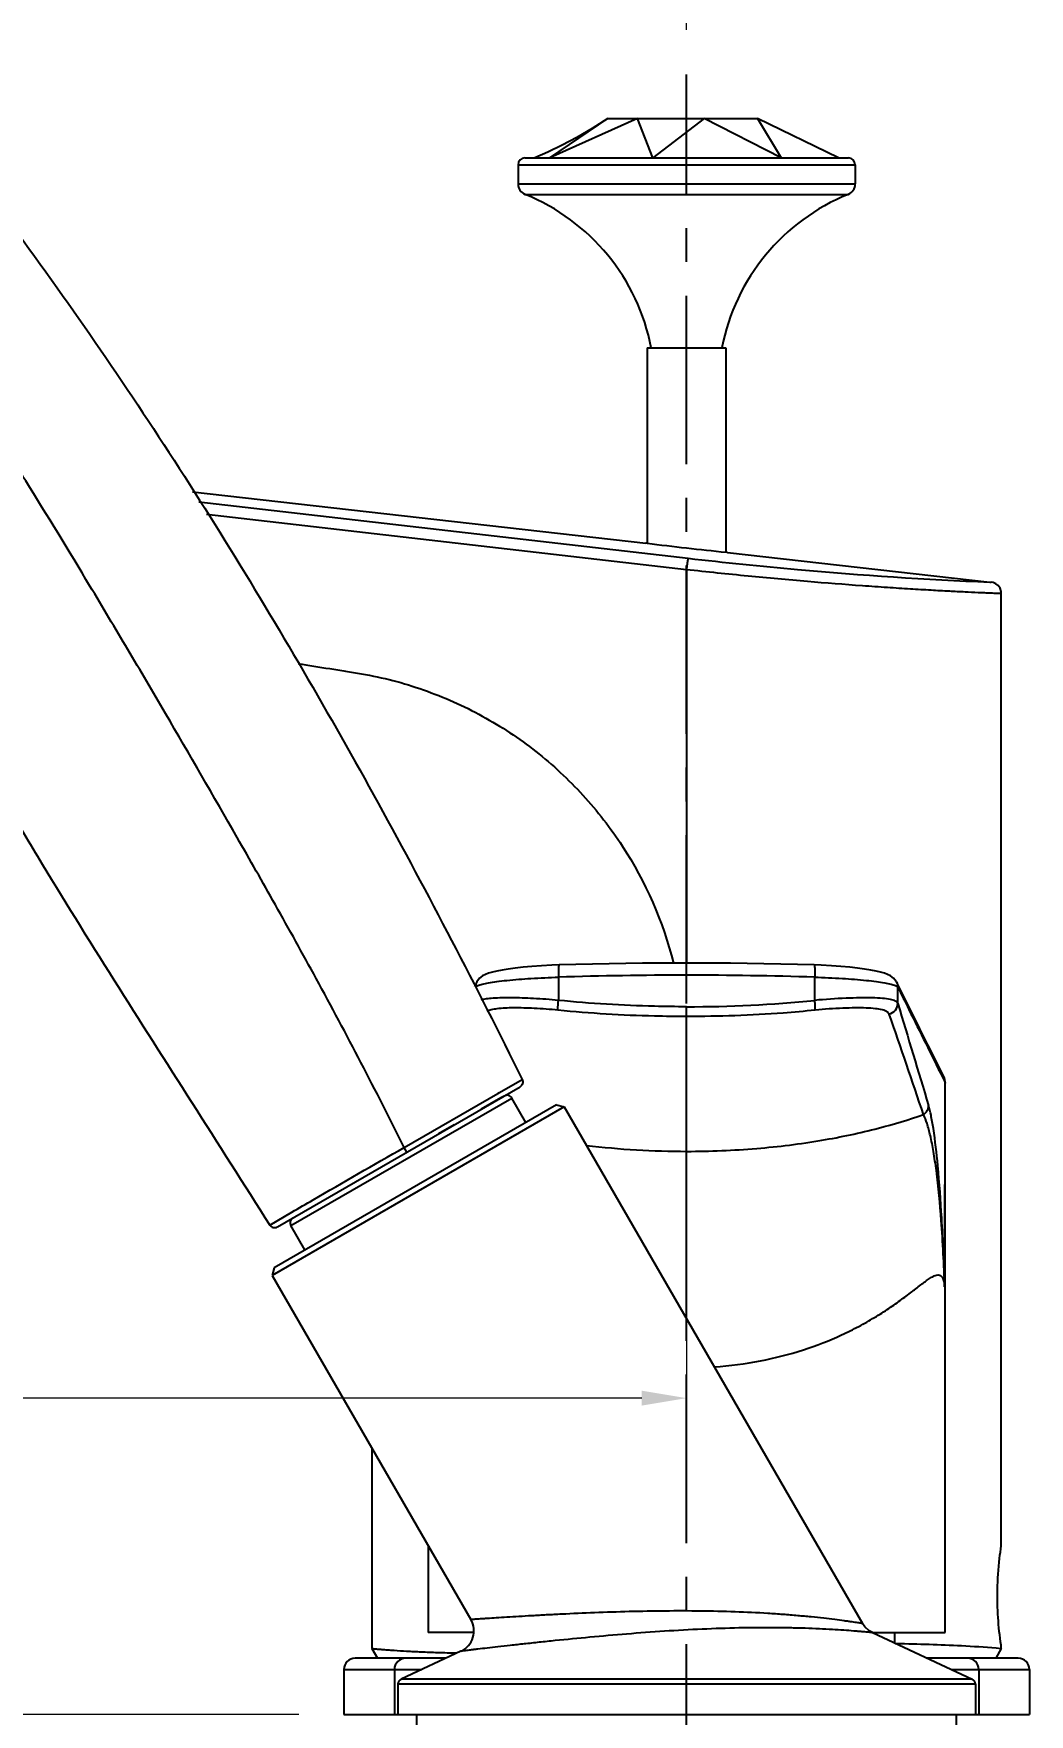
# Model space of a CAD drawing. Extents: x 0 to 1693, y 0 to 1240.
# Drawn here: x 1208.8 to 1297.4, y 432.3 to 581.8 of the extents above; entities that cross this region are included whole.
import ezdxf

# ---------------------------------------------------------------- set-up
doc = ezdxf.new("R2010")
doc.units = 0
doc.header["$LTSCALE"] = 40
doc.header["$MEASUREMENT"] = 0
doc.header["$PDMODE"] = 3
doc.header["$PDSIZE"] = -10
doc.linetypes.add('CENTER', pattern=[0.6, 0.375, -0.075, 0.075, -0.075])
doc.layers.get('0').update_dxf_attribs({"linetype": 'CONTINUOUS'})
doc.layers.get('DEFPOINTS').update_dxf_attribs({"linetype": 'CONTINUOUS'})
for name, color, linetype in [('DEF_LAYER_ASSEM_MEMBER', 7, 'CONTINUOUS'), ('DEF_LAYER_AXIS', 7, 'CONTINUOUS'), ('MEMBER', 7, 'CONTINUOUS')]:
    doc.layers.add(name, color=color, linetype=linetype)
doc.styles.add('Daelim Dimension', font='')
doc.styles.get('Daelim Dimension').set_extended_font_data('나눔고딕')
doc.dimstyles.new('DEFAULT', dxfattribs={"dimscale": 2, "dimtxt": 2, "dimasz": 2, "dimexe": 0, "dimexo": 2, "dimgap": 1, "dimtad": 1, "dimdec": 1, "dimzin": 9, "dimdsep": 46, "dimtxsty": 'Daelim Dimension', "dimcen": 0.5, "dimclrd": 252, "dimclre": 252, "dimclrt": 3, "dimadec": 1, "dimazin": 0, "dimtfac": 1, "dimtdec": 1, "dimtix": 1, "dimtmove": 0, "dimatfit": 3, "dimfxl": 1, "dimtolj": 1, "dimtzin": 1, "dimlwd": 9, "dimlwe": 9, "dimarcsym": 0})

# ---------------------------------------------------------------- blocks, each defined once
blk = doc.blocks.new('*D6')
at = {"color": 5, "lineweight": 9, "ltscale": 0.5, "transparency": 16777216}
for p, q in [((1044.974307095605, 560.4357179358747), (1014.955712529258, 560.4357179358747)), ((1016.955712529258, 556.4357179358747), (1016.955712529258, 436.2576861618585)), ((1231.428967668734, 432.2576861618585), (1014.955712529258, 432.2576861618585))]:
    blk.add_line(p, q, dxfattribs=at)
at = {"color": 5, "ltscale": 0.5, "transparency": 16777216}
for points in [[(1016.289045862592, 556.4357179358747), (1017.622379195925, 556.4357179358747), (1016.955712529258, 560.4357179358747)], [(1016.289045862592, 436.2576861618585), (1017.622379195925, 436.2576861618585), (1016.955712529258, 432.2576861618585)]]:
    blk.add_solid(points, dxfattribs=at)
at = {"layer": 'DEFPOINTS', "color": 0, "ltscale": 0.5, "transparency": 16777216}
for p in [(1048.974307095605, 560.4357179358747), (1016.955712529258, 432.2576861618585), (1235.428967668734, 432.2576861618585)]:
    blk.add_point(p, dxfattribs=at)
at = {"color": 7, "ltscale": 0.5, "transparency": 16777216, "insert": (1004.068731127255, 496.3467020488666), "char_height": 10, "attachment_point": 2, "rotation": 90, "style": 'Daelim Dimension'}
blk.add_mtext('\\A1;128', dxfattribs=at)
blk = doc.blocks.new('*D7')
at = {"color": 5, "lineweight": 9, "ltscale": 0.5, "transparency": 16777216}
for p, q in [((1076.660110791673, 656.6738659332178), (967.7844406360929, 656.6738659332178)), ((969.7844406360929, 652.6738659332178), (969.7844406360929, 436.2576861618585)), ((1231.428967668734, 432.2576861618585), (967.7844406360929, 432.2576861618585))]:
    blk.add_line(p, q, dxfattribs=at)
at = {"color": 5, "ltscale": 0.5, "transparency": 16777216}
for points in [[(969.1177739694263, 652.6738659332178), (970.4511073027595, 652.6738659332178), (969.7844406360929, 656.6738659332178)], [(969.1177739694263, 436.2576861618585), (970.4511073027595, 436.2576861618585), (969.7844406360929, 432.2576861618585)]]:
    blk.add_solid(points, dxfattribs=at)
at = {"layer": 'DEFPOINTS', "color": 0, "ltscale": 0.5, "transparency": 16777216}
for p in [(1080.660110791673, 656.6738659332178), (969.7844406360929, 432.2576861618585), (1235.428967668734, 432.2576861618585)]:
    blk.add_point(p, dxfattribs=at)
at = {"color": 7, "ltscale": 0.5, "transparency": 16777216, "insert": (956.9976022956064, 544.4657760475383), "char_height": 10, "attachment_point": 2, "rotation": 90, "style": 'Daelim Dimension'}
blk.add_mtext('\\A1;224', dxfattribs=at)
blk = doc.blocks.new('*D8')
at = {"color": 5, "lineweight": 9, "ltscale": 0.5, "transparency": 16777216}
for p, q in [((1065.244882973134, 527.8346655959585), (1065.244882973134, 458.3987031774506)), ((1266.928967668734, 485.0662490440409), (1266.928967668734, 458.3987031774506)), ((1262.928967668734, 460.3987031774506), (1069.244882973134, 460.3987031774506))]:
    blk.add_line(p, q, dxfattribs=at)
at = {"color": 5, "ltscale": 0.5, "transparency": 16777216}
for points in [[(1069.244882973134, 461.0653698441172), (1069.244882973134, 459.7320365107839), (1065.244882973134, 460.3987031774506)], [(1262.928967668734, 461.0653698441172), (1262.928967668734, 459.7320365107839), (1266.928967668734, 460.3987031774506)]]:
    blk.add_solid(points, dxfattribs=at)
at = {"layer": 'DEFPOINTS', "color": 0, "ltscale": 0.5, "transparency": 16777216}
for p in [(1065.244882973134, 531.8346655959585), (1266.928967668734, 489.0662490440409), (1065.244882973134, 460.3987031774506)]:
    blk.add_point(p, dxfattribs=at)
at = {"color": 7, "ltscale": 0.5, "transparency": 16777216, "insert": (1166.086925320934, 473.2427661245177), "char_height": 10, "attachment_point": 2, "style": 'Daelim Dimension'}
blk.add_mtext('\\A1;202', dxfattribs=at)
blk = doc.blocks.new('*D9')
at = {"color": 5, "lineweight": 9, "ltscale": 0.5, "transparency": 16777216}
for p, q in [((1059.244857973134, 533.8346905959586), (1045.129643396235, 533.8346905959586)), ((1047.129643396234, 436.2576861618585), (1047.129643396235, 529.8346905959586)), ((1231.428967668734, 432.2576861618585), (1045.129643396234, 432.2576861618585))]:
    blk.add_line(p, q, dxfattribs=at)
at = {"color": 5, "ltscale": 0.5, "transparency": 16777216}
for points in [[(1046.462976729568, 529.8346905959586), (1047.796310062901, 529.8346905959586), (1047.129643396235, 533.8346905959586)], [(1046.462976729568, 436.2576861618585), (1047.796310062901, 436.2576861618585), (1047.129643396234, 432.2576861618585)]]:
    blk.add_solid(points, dxfattribs=at)
at = {"layer": 'DEFPOINTS', "color": 0, "ltscale": 0.5, "transparency": 16777216}
for p in [(1047.129643396235, 533.8346905959586), (1063.244857973134, 533.8346905959586), (1235.428967668734, 432.2576861618585)]:
    blk.add_point(p, dxfattribs=at)
at = {"color": 7, "ltscale": 0.5, "transparency": 16777216, "insert": (1034.285580449167, 483.0461883789085), "char_height": 10, "attachment_point": 2, "rotation": 90, "style": 'Daelim Dimension'}
blk.add_mtext('\\A1;102', dxfattribs=at)
blk = doc.blocks.new('*D16')
at = {"color": 5, "lineweight": 9, "ltscale": 0.5, "transparency": 16777216}
for p, q in [((1116.861379821481, 610.8432660757469), (1116.861379821481, 626.1539216053498)), ((1266.928967668734, 582.1717120265585), (1266.928967668734, 626.1539216053498)), ((1262.928967668734, 624.1539216053498), (1120.861379821481, 624.1539216053498))]:
    blk.add_line(p, q, dxfattribs=at)
at = {"color": 5, "ltscale": 0.5, "transparency": 16777216}
for points in [[(1120.861379821481, 624.8205882720164), (1120.861379821481, 623.4872549386831), (1116.861379821481, 624.1539216053498)], [(1262.928967668734, 624.8205882720164), (1262.928967668734, 623.4872549386831), (1266.928967668734, 624.1539216053498)]]:
    blk.add_solid(points, dxfattribs=at)
at = {"layer": 'DEFPOINTS', "color": 0, "ltscale": 0.5, "transparency": 16777216}
for p in [(1116.861379821481, 624.1539216053498), (1116.861379821481, 606.8432660757469), (1266.928967668734, 578.1717120265585)]:
    blk.add_point(p, dxfattribs=at)
at = {"color": 7, "ltscale": 0.5, "transparency": 16777216, "insert": (1191.895173745108, 631.583106154706), "char_height": 10, "attachment_point": 5, "style": 'Daelim Dimension'}
blk.add_mtext('\\A1;150', dxfattribs=at)
blk = doc.blocks.new('*D17')
at = {"color": 5, "lineweight": 9, "ltscale": 0.5, "transparency": 16777216}
for p, q in [((1112.824923870484, 606.8728368862585), (991.4585302774176, 606.8728368862585)), ((993.4585302774176, 436.2576861618585), (993.4585302774176, 602.8728368862585)), ((1232.428967668734, 432.2576861618585), (991.4585302774176, 432.2576861618585))]:
    blk.add_line(p, q, dxfattribs=at)
at = {"color": 5, "ltscale": 0.5, "transparency": 16777216}
for points in [[(992.791863610751, 602.8728368862585), (994.1251969440842, 602.8728368862585), (993.4585302774176, 606.8728368862585)], [(992.791863610751, 436.2576861618585), (994.1251969440842, 436.2576861618585), (993.4585302774176, 432.2576861618585)]]:
    blk.add_solid(points, dxfattribs=at)
at = {"layer": 'DEFPOINTS', "color": 0, "ltscale": 0.5, "transparency": 16777216}
for p in [(993.4585302774176, 606.8728368862585), (1116.824923870484, 606.8728368862585), (1236.428967668734, 432.2576861618585)]:
    blk.add_point(p, dxfattribs=at)
at = {"color": 7, "ltscale": 0.5, "transparency": 16777216, "insert": (986.0722641829968, 519.5652615240587), "char_height": 10, "attachment_point": 5, "rotation": 90, "style": 'Daelim Dimension'}
blk.add_mtext('\\A1;175', dxfattribs=at)

msp = doc.modelspace()

# ---------------------------------------------------------------- linework, layer by layer
at = {"layer": 'DEF_LAYER_ASSEM_MEMBER', "color": 7, "linetype": 'Continuous'}
for p, q in [((1262.564539055734, 574.2576861618585), (1254.765887952034, 570.7576861618585)), ((1254.765887952034, 570.7576861618585), (1259.928775869435, 574.2575561430585)), ((1259.928967668734, 574.2576861618585), (1273.235749744034, 574.2576861618585)), ((1263.924935060334, 570.7576861618585), (1262.564539055734, 574.2576861618585)), ((1268.486614206434, 574.2576861618585), (1263.924935060334, 570.7576861618585)), ((1275.346079993834, 570.7576861618585), (1268.486614206434, 574.2576861618585)), ((1273.235749744034, 574.2576861618585), (1275.346079993834, 570.7576861618585)), ((1280.428967668734, 570.7576861618585), (1273.235749744034, 574.2576861618585)), ((1251.928967668734, 570.1576861618585), (1251.928967668734, 568.4448628693585)), ((1252.528967668734, 570.7576861618585), (1281.328967668735, 570.7576861618585)), ((1281.928967668734, 570.1576861618585), (1281.928967668734, 568.4448628693585)), ((1263.428967668734, 553.8576861618585), (1263.428967668734, 536.4834462693585)), ((1263.428967668734, 553.8576861618585), (1270.428967668734, 553.8576861618585)), ((1270.428967668734, 553.8576861618585), (1270.428967668734, 535.6632564179586)), ((1222.957988322934, 541.0477721732585), (1263.303967668734, 536.4834462693585)), ((1263.413215708034, 536.4701078711585), (1263.303967668734, 536.4834462693585)), ((1270.553967668734, 535.6632564179586), (1270.445050158234, 535.6746019135585)), ((1270.553967668734, 535.6632564179586), (1293.922022871234, 533.0196368698585)), ((1294.928967668734, 447.2576861618585), (1294.928967668734, 532.0123583494585)), ((1248.249939472834, 497.4369555000585), (1248.040306806234, 497.0149865359585)), ((1286.994177691734, 494.6462457324585), (1285.607403240034, 497.4382250486585)), ((1288.401607797234, 491.8087003034585), (1286.994177691734, 494.6462457324585)), ((1288.401607797234, 491.8087003034585), (1289.789985873034, 489.0055812728585)), ((1230.512291256534, 475.6312258162585), (1252.102856606534, 488.0965444231585)), ((1289.879477480134, 488.7732253840585), (1289.789985873034, 489.0055812728585)), ((1289.928967558234, 488.4190141704585), (1289.879477480134, 488.7732253840585)), ((1289.928967668734, 439.5576861618586), (1289.928967668734, 488.4213304715585)), ((1256.033886073634, 486.3246734599585), (1230.053123960034, 471.3246734599585)), ((1255.350873371634, 486.5076861618585), (1230.236136662034, 472.0076861618585)), ((1250.188711585234, 486.9914124068585), (1248.646497508735, 486.1010155920585)), ((1250.460953604535, 487.1485718846585), (1250.188711585234, 486.9914124068585)), ((1250.523428251934, 487.1846383886585), (1250.460953604535, 487.1485718846585)), ((1250.684852931134, 487.2778596193585), (1250.523428251934, 487.1846383886585)), ((1255.350873370934, 486.5076861620585), (1256.033886072834, 486.3246734601585)), ((1256.033886073634, 486.3246734599585), (1282.582189521234, 440.3416630338585)), ((1246.247263386034, 484.7158159744586), (1244.845039700334, 483.9062399916585)), ((1230.236136662134, 472.0076861625585), (1230.053123960234, 471.3246734606585)), ((1230.053123960034, 471.3246734599585), (1247.738720795134, 440.6923211794585)), ((1238.929004354534, 455.9511976548585), (1238.928969692034, 438.1237080612585)), ((1243.928967668734, 447.2910071586585), (1243.928967668734, 439.5576861618586)), ((1247.985962642934, 439.5576861618586), (1243.929842241134, 439.5576861618586)), ((1283.419368121434, 439.5576861618586), (1289.928093096434, 439.5576861618586)), ((1283.469003805334, 439.5290474597585), (1292.340276799634, 435.3923049249585)), ((1285.428967668734, 439.5576861618586), (1285.428967668734, 438.6151013005585)), ((1285.479327818334, 438.5662580706585), (1285.604532422334, 438.5643631864585)), ((1294.928967668734, 438.2576861618585), (1294.906264993734, 438.4115373622585)), ((1294.928967668734, 438.1237115656585), (1294.928967668734, 438.2576861618585)), ((1245.517981509734, 437.2576861618585), (1237.428967668734, 437.2576861618585)), ((1238.928969692034, 438.1237080612585), (1239.428967668734, 437.2576861618585)), ((1246.851906511034, 437.8797056053585), (1241.517658537834, 435.3923049249585)), ((1296.428967668734, 437.2576861618585), (1288.339953827734, 437.2576861618585)), ((1294.928967668734, 438.1237115656585), (1294.428967668734, 437.2576861618585)), ((1294.474506357534, 438.1658776772585), (1294.928636073034, 438.1237460256585)), ((1236.428967668734, 436.2576861618585), (1236.428967668734, 432.2576861618585)), ((1240.928967668734, 436.2576861618585), (1240.928967668734, 432.2576861618585)), ((1292.928967668734, 436.2576861618585), (1292.928967668734, 432.2576861618585)), ((1297.428967668734, 436.2576861618585), (1297.428967668734, 432.2576861618585)), ((1241.228967668734, 434.9391510314585), (1241.228967668734, 432.2576861618585)), ((1292.628967668734, 434.9391510314585), (1292.628967668734, 432.2576861618585)), ((1236.428967668734, 432.2576861618585), (1292.927799430334, 432.2576861618585)), ((1242.928967668734, 430.4576861618585), (1242.928967668734, 432.2576861618585)), ((1290.928967668734, 430.4576861618585), (1290.928967668734, 432.2576861618585)), ((1292.928967668734, 432.2576861618585), (1297.428967668734, 432.2576861618585))]:
    msp.add_line(p, q, dxfattribs=at)
at = {"layer": 'DEF_LAYER_ASSEM_MEMBER', "color": 9, "linetype": 'Continuous'}
for p, q in [((1251.928967668734, 570.1576861618585), (1281.928967668734, 570.1576861618585)), ((1251.928967668734, 568.4448628693585), (1281.928967668734, 568.4448628693585)), ((1252.553859440434, 567.5178818462584), (1281.304075897034, 567.5178818462584)), ((1223.521839244334, 540.1510647220584), (1267.056171285334, 535.1386849217586)), ((1224.203882541235, 539.0645858567585), (1266.913890208134, 534.1472889194586)), ((1266.913890208134, 534.1472889194586), (1266.913581803934, 499.1016574841585)), ((1293.907195708134, 533.0116454298585), (1294.042086135034, 533.0060294267585)), ((1255.533527651234, 497.8559120028585), (1255.522509875134, 495.7974342999585)), ((1278.335425462335, 495.7974342999585), (1278.324407686334, 497.8559120028585)), ((1285.718719689035, 495.5247964843585), (1285.711290194734, 496.9910668989585)), ((1266.928965732534, 467.4538419382585), (1266.928967668734, 495.2312162024585)), ((1250.120635423335, 487.4972647583585), (1250.288601130535, 487.5939021669585)), ((1250.288601130535, 487.5939021669585), (1252.300841600934, 488.7516144256585)), ((1289.694279392435, 488.9616747335585), (1289.695577578635, 488.9590524632585)), ((1289.695577578635, 488.9590524632585), (1289.890829450834, 488.5646147458585)), ((1289.890829450834, 488.5646147458585), (1289.890559821834, 470.3118291288586)), ((1289.890829450834, 488.5646147458585), (1289.928967487935, 488.4185610040585)), ((1241.785638636034, 482.7081838374585), (1250.120635423335, 487.4972647583585)), ((1242.032231018434, 482.2822660285585), (1241.785638636034, 482.7081838374585)), ((1229.839821078234, 475.7973864742585), (1231.810645884634, 476.9492618592585)), ((1236.428967668734, 436.2576861618585), (1243.373474589234, 436.2576861618585)), ((1292.340276799634, 435.3923049249585), (1241.517658537834, 435.3923049249585)), ((1290.484460748235, 436.2576861618585), (1297.428967668734, 436.2576861618585)), ((1292.628967668734, 434.9391510314585), (1241.228967668734, 434.9391510314585))]:
    msp.add_line(p, q, dxfattribs=at)
at = {"layer": 'DEF_LAYER_ASSEM_MEMBER', "color": 7, "linetype": 'Continuous'}
for points in [[(1259.928775869435, 574.2575561430585), (1258.528438959234, 573.3664900482586), (1257.167814944234, 572.5905903385585), (1255.865175857534, 571.9099280892585), (1254.585492086234, 571.2877226196586), (1253.428967669134, 570.7576861618585)], [(1294.929693748434, 532.0123583494585), (1294.914855508434, 532.1839833992585), (1294.817461070934, 532.4726430573585), (1294.649759255134, 532.7062552560585), (1294.438095183535, 532.8734714509585), (1294.205748432034, 532.9734988935586), (1294.042064317034, 533.0060294045586)], [(1255.577648039834, 498.9423033079585), (1254.933923901434, 498.9179578302585), (1254.018921310034, 498.8697775586585), (1253.167109165534, 498.8094517847586), (1252.386858488534, 498.7393100413585), (1251.683548816834, 498.6615601008585), (1251.060024808035, 498.5782000357585), (1250.516044398134, 498.4908437588585), (1250.048280583134, 498.4004920760585), (1249.650328945734, 498.3070923868585), (1249.312409020734, 498.2087699623585), (1249.020738345334, 498.0997982436585), (1248.753083673934, 497.9636124081585), (1248.488913256634, 497.7615747647585), (1248.249939472834, 497.4369555000585)], [(1278.280290299835, 498.9423079812585), (1270.822708821534, 499.1018317397586), (1263.003458789434, 499.1014831841585), (1255.577644965134, 498.9423081921585)], [(1285.607370370434, 497.4382086681586), (1285.587470331834, 497.4762319694585), (1285.348027334035, 497.7815347569585), (1285.084305577734, 497.9758976045585), (1284.816523239634, 498.1085869301585), (1284.523232362334, 498.2160068647585), (1284.182956669534, 498.3134667617585), (1283.782461266835, 498.4062388788585), (1283.312290761134, 498.4960291817586), (1282.766282579434, 498.5828161622585), (1282.141309415434, 498.6655720028585), (1281.437237420134, 498.7426801082585), (1280.657007263834, 498.8121541227585), (1279.806022340535, 498.8718037808586), (1278.892624779734, 498.9193234854585), (1278.280287283334, 498.9423033098585)], [(1283.469003552834, 439.5290470126586), (1283.167961644935, 439.7027451930585), (1282.786795475334, 440.0505687515586), (1282.582186227934, 440.3416610944586)]]:
    msp.add_lwpolyline(points, dxfattribs=at)
for centre, radius, start, end in [((1252.528967668734, 570.1576861618585), 0.6, 90, 180), ((1281.328967668735, 570.1576861618585), 0.6, 0, 90), ((1252.928967668734, 568.4448628693585), 1, 180, 247.9689978368051), ((1280.928967668734, 568.4448628693585), 1, 292.031002163195, 0), ((1245.614357216834, 550.3687329201585), 18.5, 10.8706302408975, 67.96899783670666), ((1288.243578120634, 550.3687329201585), 18.5, 112.0310021632933, 169.1293697591025), ((1312.566228516835, 939.4791400194586), 405.9954416755, 263.0462622698965, 264.0449669276963), ((1246.006672005734, 439.6923214624585), 1.9999997779, 294.9999440949951, 30.000021901505), ((1237.428967668734, 436.2576861618585), 1, 90, 180), ((1241.928967668734, 436.2576861618585), 1, 90, 180), ((1291.928967668734, 436.2576861618585), 1, 0, 90), ((1296.428967668734, 436.2576861618585), 1, 0, 90), ((1241.728967668734, 434.9391510314585), 0.5, 114.9999999999062, 180), ((1292.128967668734, 434.9391510314585), 0.5, 0, 65.00000000009378)]:
    msp.add_arc(centre, radius, start, end, dxfattribs=at)
at = {"layer": 'DEF_LAYER_ASSEM_MEMBER', "color": 9, "linetype": 'Continuous'}
for centre, radius, start, end in [((1266.928967668734, 137.2960663837585), 360.7398762628, 88.18977801710082, 91.81022198289917), ((1267.085975920934, 607.2428800947584), 112.0117739498, 269.919687789704, 275.7639873718952), ((3421.264576203233, 1135.240710993658), 2229.3031549234, 196.6759109204013, 196.9197118686998), ((292.7189734444341, 150.0087548373585), 1050.359162898, 18.63455341139904, 19.15008661720305), ((1266.866181445134, 556.0349904191585), 73.67589112739999, 263.0979728122026, 270.0488271809014)]:
    msp.add_arc(centre, radius, start, end, dxfattribs=at)
at = {"layer": 'DEF_LAYER_ASSEM_MEMBER', "color": 7, "linetype": 'Continuous'}
for points, start_tangent, end_tangent in [([(1194.050781763434, 580.9697527865585), (1210.912643991735, 559.2154467222585), (1225.835243760334, 536.7276093095586), (1239.479904360634, 513.3325958725585), (1252.300841601234, 488.7516144250585)], (0.6473184277851486, -0.7622196881803588), (0.4441565150050801, -0.8959492118298571)), ([(1241.785638636034, 482.7081838374585), (1233.967237357734, 497.7325097223585), (1230.332718121434, 504.3025704925585), (1226.936261222634, 510.2876466160585), (1220.561180727635, 521.3136880946586), (1217.210182530334, 527.0051827909585), (1213.835050104034, 532.6667674120586), (1208.116643216134, 542.0217992104585), (1205.536290374735, 546.1056593549586), (1202.859134270634, 550.2666700279585), (1201.450242559434, 552.4337445261585), (1199.975984215334, 554.6878114093586), (1196.706655438834, 559.5510762049585), (1194.835248062234, 562.2086240023585), (1192.755185294534, 565.0470862765585), (1190.432976047234, 568.0334170207585), (1187.840280585135, 571.0725079356585)], (-0.4428754624334816, 0.8965831387965814), (-0.6700317456384234, 0.742332445631152)), ([(1177.761095028034, 565.1002324231586), (1181.177975494534, 559.6125424126585), (1184.359243607534, 553.9841412001585), (1187.438675501634, 548.3006096508585), (1190.469404171634, 542.5904748594585), (1196.489544211734, 531.1486138549585), (1199.539442858234, 525.4487980846585), (1202.661018749534, 519.7877580120585), (1205.869360947834, 514.1754491588586), (1209.167583144635, 508.6155994289585), (1215.963194235134, 497.6164281638585), (1222.897411865434, 486.7042814801586), (1229.839821078134, 475.7973864741585)], (0.5593946230755663, -0.8289014752515194), (0.5340132040841218, -0.8454761367796314)), ([(1232.353858003235, 525.7654046998584), (1235.177241186634, 525.3143349366585), (1236.589348189635, 525.0912463150585), (1237.999656313734, 524.8571893261585), (1240.794061626934, 524.2540411827586), (1243.528390491734, 523.4196334244585), (1246.184748921234, 522.3630277918585), (1248.745345257134, 521.0916257073585), (1253.512684616534, 517.9433123906585), (1257.700576124534, 514.0568396556585), (1261.198372699934, 509.5385135611585), (1265.767938462935, 499.1039829228586)], (0.9874900211173877, -0.1576815087243312), (0.246040540225478, -0.9692595382896961)), ([(1252.300841601234, 488.7516144250585), (1252.324703350734, 488.3869517233585), (1252.102856606534, 488.0965444231585)], (0.4441565149980496, -0.8959492118333424), (-0.8660254037313656, -0.5000000000919255)), ([(1229.839821078234, 475.7973864742585), (1230.144093083034, 475.5851616442585), (1230.512291304334, 475.6312257331585)], (0.5340132021833713, -0.845476137980169), (0.8667191557783563, 0.4987964564898726)), ([(1294.906264993734, 438.4115373622585), (1294.589933009034, 443.3460942782585), (1294.779971293634, 446.1406638544585), (1294.928967668734, 447.2576861618585)], (-0.1442556612504842, 0.9895404510161198), (0.1498447867101271, 0.9887095326210811)), ([(1285.604532422334, 438.5643631864585), (1291.387925101234, 438.3770003947585), (1294.474506357534, 438.1658776772585)], (0.9998808086947949, -0.01543918404071414), (0.996231230084389, -0.0867371673767684)), ([(1238.928969692034, 438.1237080612585), (1238.937066331334, 438.1226609145585), (1238.961262411935, 438.1196449346585), (1239.001417244735, 438.1148481945585), (1239.057390141134, 438.1084587673585), (1239.129040412135, 438.1006647260585), (1239.216227369234, 438.0916541437585), (1239.436651976434, 438.0707170481585), (1239.717638752734, 438.0466018347585), (1240.058271249134, 438.0196662149585), (1240.457638787134, 437.9902362434585), (1240.914762197134, 437.9586935199585), (1241.996404786334, 437.8923818094585), (1243.290526694434, 437.8276020876585), (1244.783629218434, 437.7701757944585), (1246.461639658734, 437.7247175285585)], (0.4999999982290573, -0.8660254048068928), (0.9997621285800534, -0.02181023285251793))]:
    msp.add_spline(points, degree=3, dxfattribs=dict(at, start_tangent=start_tangent, end_tangent=end_tangent))
at = {"layer": 'DEF_LAYER_ASSEM_MEMBER', "color": 9, "linetype": 'Continuous'}
for points, start_tangent, end_tangent in [([(1267.056171295734, 535.1386850139585), (1267.047202026334, 535.1091171329585), (1267.034555744634, 535.0456479111585), (1267.018722357634, 534.9505520457585), (1267.000252639734, 534.8269527892585), (1266.958006804134, 534.5122654461585), (1266.913890038534, 534.1472889018585)], (-0.5064344882496676, -0.8622784405928849), (-0.1143224641301198, -0.9934436945268803)), ([(1266.913890208134, 534.1472888857585), (1272.395445840634, 533.5767912498585), (1277.693693731634, 533.0935116381586), (1282.579350017534, 532.7100389054585), (1284.798663049734, 532.5557742439585), (1286.839928088134, 532.4248619806585), (1288.681283749234, 532.3159496922585), (1290.307083484334, 532.2270162240585), (1291.703784699234, 532.1560400408586), (1292.857970076534, 532.1013113171584), (1293.341457868634, 532.0794863863584), (1293.761612481334, 532.0610512658585), (1294.117803963634, 532.0457920842586), (1294.409697308134, 532.0335569317585), (1294.637041848034, 532.0242116167585), (1294.799586939735, 532.0176219575585), (1294.856489236934, 532.0153226835585), (1294.897133770834, 532.0136808803586), (1294.921520700834, 532.0126962445586), (1294.929650186634, 532.0123684726585)], (0.9939351528088896, -0.1099677771475326), (0.8253013300421007, 0.5646925841825262)), ([(1267.056171285334, 535.1386849217586), (1276.808065922634, 534.1411241395585), (1293.907195708134, 533.0116454298585)], (0.9934313080674936, -0.1144300491623976), (0.9991328751786582, -0.04163529436941487)), ([(1255.577647105634, 498.9422411388585), (1255.562091880734, 498.9204041651585), (1255.548572150034, 498.8568084093585), (1255.537663926034, 498.7542649990585), (1255.529817507634, 498.6170530441585), (1255.525361247234, 498.4512107947585), (1255.524496395034, 498.2636253910586), (1255.533527685634, 497.8559120422585)], (-0.9991863957450118, -0.04033046687174543), (0.03854112305431995, -0.999257014903429)), ([(1278.280288009334, 498.9422361680585), (1278.295842453034, 498.9203927889585), (1278.309361417734, 498.8567930047585), (1278.320268958034, 498.7542480661585), (1278.328114833934, 498.6170370252585), (1278.332570743334, 498.4511978342586), (1278.333435473234, 498.2636171615585), (1278.324404661435, 497.8559154568585)], (0.9991677442222333, -0.04078993633059576), (-0.03853994122743452, -0.9992570604855319)), ([(1248.249532772335, 497.4361468117585), (1248.146687450534, 496.9910668987585)], (-0.4453036717572847, -0.8953796066024066), (0.006668627728572221, -0.999977764454899)), ([(1248.146645142834, 496.9910668989585), (1248.218424115934, 497.0563358110585), (1248.351314696734, 497.1227104396585)], (0.5359125895440143, 0.8442734725006045), (0.9256005024156274, 0.3785019285656787)), ([(1248.351314696734, 497.1227104396585), (1248.736104503234, 497.2418499224585), (1249.302682257234, 497.3594954050585), (1250.038262603034, 497.4723743668585), (1250.926074516135, 497.5771789461585), (1253.072126937434, 497.7499753368585), (1255.533527651234, 497.8559120028585)], (0.92560050250509, 0.3785019283469043), (0.9996503683669103, 0.02644127500519721)), ([(1278.324407686334, 497.8559120028585), (1280.785809040434, 497.7499752984585), (1282.931861867434, 497.5771788385586), (1283.819673846334, 497.4723742163585), (1284.555254151935, 497.3594952147585), (1285.121831744834, 497.2418496992585), (1285.506621275734, 497.1227101756585)], (0.999650368149912, -0.02644128320913331), (0.9256003370343882, -0.3785023329939027)), ([(1285.506621275734, 497.1227101756585), (1285.639511450634, 497.0563356820585), (1285.711290194734, 496.9910668989585)], (0.9256003369787442, -0.3785023331299762), (0.5359116942735344, -0.8442740407834829)), ([(1285.608435434534, 497.4361631112585), (1285.711290194734, 496.9910668989585)], (0.4453233579266508, -0.895369815710208), (-0.00666650334401695, -0.9999777786196872)), ([(1285.711290194734, 496.9910668989585), (1286.707057305234, 494.9866856000585), (1289.694279392435, 488.9616747335585)], (0.4450944963018521, -0.895483606417114), (0.4436699445599061, -0.8961902589819919)), ([(1255.522509875134, 495.7974342999585), (1253.299418247834, 495.9568390978586), (1251.303696626735, 496.0199545461585), (1249.703689961734, 495.9813510295585), (1249.094066985034, 495.9202310849585), (1248.627366834434, 495.8286724448585)], (-0.9958871138348164, 0.09060274001242775), (-0.9645082941708638, -0.2640525524883454)), ([(1255.483772049334, 494.9198164476585), (1253.369653989034, 495.0803162856585), (1251.499687102634, 495.1224849453586), (1250.051955861434, 495.0404671184585), (1249.529875814034, 494.9482886642585), (1249.158451326434, 494.8188746087585)], (-0.9949174154788265, 0.1006942718178764), (-0.8919545886888055, -0.4521249956781684)), ([(1255.483772571434, 494.9198208338585), (1255.476890922734, 495.0396065320585), (1255.481490410934, 495.2393292309585), (1255.522513058034, 495.7974379298585)], (-0.1641791447575955, 0.986430539078482), (0.09549121198117087, 0.9954302730148241)), ([(1266.928967668734, 495.2312161851585), (1264.070903398234, 495.2660377558585), (1255.522509875134, 495.7974342999585)], (-0.9999999999717905, -7.511268320198167e-06), (-0.9948679606961852, 0.1011817215717047)), ([(1285.718719689035, 495.5247964843585), (1285.512465427234, 495.7238286429585), (1285.316602894334, 495.8031783286585), (1285.059978450434, 495.8694181911585), (1284.370811130734, 495.9644086166585), (1283.464167634334, 496.0127095849585), (1282.368260774134, 496.0180522800585), (1281.119143270735, 495.9831319992585), (1278.335425462335, 495.7974342999585)], (-0.3424935150761487, 0.939520192508274), (-0.9958871138817939, -0.09060273949606185)), ([(1278.374163448034, 494.9198151046585), (1278.381046384734, 495.0395942332585), (1278.376447819935, 495.2393155000585), (1278.335425422034, 495.7974343459585)], (0.1642164390638498, 0.9864243311786207), (-0.09549013825788759, 0.9954303760160674)), ([(1284.953891393934, 494.5725931683585), (1284.760633556734, 494.7849336143585), (1284.581657578934, 494.8706540844585), (1284.349002465934, 494.9430474269585), (1283.729162447335, 495.0496583574586), (1282.919383414634, 495.1085755980585), (1281.945074798734, 495.1233175559585), (1280.837684999335, 495.0962365552585), (1278.374163288134, 494.9198164476585)], (-0.327194055538547, 0.944957168352216), (-0.9949174154963922, -0.1006942716443163)), ([(1284.953892971535, 494.5725867370585), (1285.501173792034, 494.9212411529585), (1285.718665098134, 495.5247964822585)], (0.9707425487783626, 0.2401226852908496), (0.0110494357902397, 0.999938953120998)), ([(1266.928967668734, 494.3547414746585), (1264.060968740734, 494.3894681656585), (1255.483772049334, 494.9198164476585)], (-0.9999999999905258, -4.353003763353418e-06), (-0.9949148208249783, 0.100719905196548)), ([(1278.374163288134, 494.9198164476585), (1275.522429941334, 494.6698465630585), (1266.928967668734, 494.3547414746585)], (-0.9949148397018388, -0.1007197187300709), (-0.999999999989949, 4.483521538462004e-06)), ([(1289.789989723235, 489.0055831656585), (1289.890801409834, 488.5646147459585)], (0.4411339392174918, -0.8974412781182166), (-0.006700012006537594, -0.9999775546676598)), ([(1288.013984289134, 485.6308823851585), (1288.339063811934, 485.9837680367585), (1288.460118585835, 486.4435916112585)], (0.8331279709323369, 0.5530802690841241), (0.0108951293002849, 0.9999406463173353)), ([(1289.890559821834, 470.3118291288586), (1289.628777857834, 476.4286941727585), (1289.280651228334, 481.0880763063585), (1288.883985147934, 484.3913688368585), (1288.674554649334, 485.5730750061585), (1288.460118585835, 486.4435916112585)], (-0.02895196408618912, 0.9995808040251434), (-0.290935065487964, 0.9567428012112316)), ([(1266.928967668734, 482.3591260447585), (1273.162931233434, 482.6182315464585), (1278.973068037234, 483.3475452765585), (1283.999266479835, 484.4234475411585), (1288.013984303034, 485.6308823017586)], (0.9999999999999604, 2.817548052773738e-07), (0.9462441204099757, 0.3234533422142229)), ([(1289.890558177334, 470.3118954260585), (1289.587935427934, 476.2126634937585), (1289.149670158834, 480.6536793576586), (1288.893140578334, 482.3596684806585), (1288.616182885334, 483.7512590562585), (1288.321905306034, 484.8410983882585), (1288.013984582034, 485.6308832655585)], (-0.03159048266238947, 0.9995008961502524), (-0.4411662990143951, 0.8974253710554106)), ([(1231.810645884634, 476.9492618592585), (1233.700637159734, 478.0469210275585), (1241.785638636034, 482.7081838374585)], (0.8641629661527522, 0.503212050660631), (0.8667737631292586, 0.4987015575980728)), ([(1269.398774456334, 463.1748114842585), (1273.501972403934, 463.7159663325585), (1277.315833075834, 464.6981999529585), (1280.720987105035, 466.0255462294585), (1282.248457159634, 466.7807343877585), (1283.652656003034, 467.5745705751585), (1284.930749778234, 468.3872375621585), (1286.080595276634, 469.1942398634585), (1287.099846322334, 469.9619197932585), (1287.984320593134, 470.6398624901585), (1288.373492489634, 470.9219643513585), (1288.724981234534, 471.1485838871585), (1289.036228606535, 471.3020885386585), (1289.303966792134, 471.3613317763585), (1289.524613692734, 471.3039424928585), (1289.695399700634, 471.1108210081585), (1289.816097575334, 470.7738252421585), (1289.890559346434, 470.3118819166585)], (0.9974597074313845, 0.07123294217493129), (0.1003709715137485, -0.9949500832088947)), ([(1282.582189521234, 440.3416630338585), (1282.575483280934, 440.3426966281585), (1282.555419187735, 440.3457742977585), (1282.522054477234, 440.3508784169585), (1282.475449759634, 440.3579902537585), (1282.415731911534, 440.3670693488585), (1282.343088322034, 440.3780554026586), (1282.159783763735, 440.4055038119585), (1281.927291046534, 440.4397689370585), (1281.647865997934, 440.4801194635585), (1281.323867315534, 440.5257879882585), (1280.957860473834, 440.5759272034585), (1280.110296167134, 440.6861372134586), (1279.125496608634, 440.8039343059585), (1278.022328491335, 440.9229775056585), (1276.817533646135, 441.0377248109585), (1275.525662999934, 441.1436638513585), (1274.159685527534, 441.2371712665586), (1271.250401330934, 441.3776233576585), (1268.172977172834, 441.4489240143585), (1265.005991437034, 441.4524535938585), (1261.830104037434, 441.3975178048585), (1258.732279236134, 441.2980790028586), (1255.808684483434, 441.1704280222585), (1254.445257058635, 441.1013952540585), (1253.166446863635, 441.0317938145585), (1251.987236840634, 440.9637850820585), (1250.923014730934, 440.8994865293585), (1249.989148774434, 440.8409290035585), (1249.200495512834, 440.7900122954585), (1248.864985092434, 440.7679630023585), (1248.570758526434, 440.7484396983585), (1248.319264513134, 440.7316175934585), (1248.111712820834, 440.7176419958586), (1247.949165009834, 440.7066396857585), (1247.832453399934, 440.6987091398585), (1247.791482268334, 440.6959186533585), (1247.762186811634, 440.6939215527585), (1247.744592542934, 440.6927213662585), (1247.738720795134, 440.6923211794585)], (-0.8231296403909998, 0.5678534979286325), (-0.9703172780954479, 0.2418354395646789)), ([(1283.469003805334, 439.5290474597585), (1283.462160385934, 439.5297103037585), (1283.441690770834, 439.5316776210585), (1283.407643092134, 439.5349362951586), (1283.360067793734, 439.5394725457585), (1283.299072127134, 439.5452562829585), (1283.224822247734, 439.5522405050585), (1283.037236009935, 439.5696190839585), (1282.798859630534, 439.5911681906585), (1282.511727502534, 439.6163075065585), (1282.177982627034, 439.6444236706585), (1281.800007678934, 439.6748235537585), (1280.921274943834, 439.7395719557585), (1279.895207403034, 439.8047375303586), (1278.740684514134, 439.8647408055585), (1277.474988910334, 439.9145855024585), (1276.113569503735, 439.9501585454585), (1274.670447067634, 439.9681940619586), (1271.588729694634, 439.9439606638585), (1268.322571578334, 439.8357871277585), (1264.960195111535, 439.6507023499585), (1261.592214810335, 439.4048095824585), (1258.315681088834, 439.1193392107585), (1255.236220290034, 438.8178709359585), (1253.805895763434, 438.6687362124585), (1252.468466657634, 438.5247158695585), (1251.239276191034, 438.3887908306585), (1250.133746170834, 438.2638571878585), (1249.166950308334, 438.1526620906585), (1248.353140773134, 438.0577447802585), (1248.007717579634, 438.0171102108585), (1247.705205461534, 437.9813572397585), (1247.446944571634, 437.9507159576585), (1247.234024958334, 437.9253718609585), (1247.067419204034, 437.9054896877585), (1246.947869176734, 437.8911956321585), (1246.905918987634, 437.8861747425585), (1246.875927909434, 437.8825840682585), (1246.857917519635, 437.8804267998585), (1246.851906511034, 437.8797056053585)], (-0.916425406154471, 0.4002055408844472), (-0.9133306332321769, -0.4072188040841321))]:
    msp.add_spline(points, degree=3, dxfattribs=dict(at, start_tangent=start_tangent, end_tangent=end_tangent))
at = {"layer": 'DEF_LAYER_AXIS', "color": 1, "linetype": 'CENTER'}
msp.add_line((1266.928967668734, 327.5022356242585), (1266.928967668734, 578.1717120265585), dxfattribs=at)
at = {"layer": 'MEMBER', "color": 9, "linetype": 'Continuous'}
msp.add_line((1231.714116683934, 475.7477496713585), (1251.372893349834, 487.0977496713585), dxfattribs=at)
at = {"layer": 'MEMBER', "color": 7, "linetype": 'Continuous'}
for p, q in [((1252.622893349834, 484.9326861618586), (1251.372893349834, 487.0977496713585)), ((1232.964116683934, 473.5826861618585), (1231.714116683934, 475.7477496713585))]:
    msp.add_line(p, q, dxfattribs=at)
for centre, start, end in [((1250.939880647934, 486.8477496713585), 29.99999999999485, 120), ((1232.147129385734, 475.9977496713585), 120, 209.9999999999948)]:
    msp.add_arc(centre, 0.5, start, end, dxfattribs=at)

# ---------------------------------------------------------------- dimensions: what is measured, and where the dimension line sits
at = {"color": 5, "ltscale": 0.5}
for base, p1, p2, angle, picture, middle in [((969.7844406360929, 432.2576861618585), (1080.660110791673, 656.6738659332178), (1235.428967668734, 432.2576861618585), 270, '*D7', (969.7844406360928, 544.4657760475383)), ((1016.955712529258, 432.2576861618585), (1048.974307095605, 560.4357179358747), (1235.428967668734, 432.2576861618585), 270, '*D6', (1016.955712529258, 496.3467020488666)), ((1047.129643396235, 533.8346905959586), (1235.428967668734, 432.2576861618585), (1063.244857973134, 533.8346905959586), 90, '*D9', (1047.129643396234, 483.0461883789085)), ((1065.244882973134, 460.3987031774506), (1266.928967668734, 489.0662490440409), (1065.244882973134, 531.8346655959585), 180, '*D8', (1166.086925320934, 460.3987031774506))]:
    dim = msp.add_linear_dim(base=base, p1=p1, p2=p2, angle=angle, dimstyle='DEFAULT', override={"dimtxt": 5, "dimexe": 1, "dimdec": 0, "dimclrd": 5, "dimclre": 5, "dimclrt": 7}, dxfattribs=at)
    dim.commit()
    dim.dimension.update_dxf_attribs({"geometry": picture, "text_midpoint": middle, "dimtype": 160})
dim = msp.add_linear_dim(base=(1116.861379821481, 624.1539216053498), p1=(1266.928967668734, 578.1717120265585), p2=(1116.861379821481, 606.8432660757469), dimstyle='DEFAULT', override={"dimtxt": 5, "dimexe": 1, "dimdec": 0, "dimclrd": 5, "dimclre": 5, "dimclrt": 7}, dxfattribs=at)
dim.commit()
dim.dimension.update_dxf_attribs({"geometry": '*D16', "text_midpoint": (1191.895173745108, 631.583106154706)})
dim = msp.add_linear_dim(base=(993.4585302774176, 606.8728368862585), p1=(1236.428967668734, 432.2576861618585), p2=(1116.824923870484, 606.8728368862585), angle=90, dimstyle='DEFAULT', override={"dimtxt": 5, "dimexe": 1, "dimdec": 0, "dimclrd": 5, "dimclre": 5, "dimclrt": 7}, dxfattribs=at)
dim.commit()
dim.dimension.update_dxf_attribs({"geometry": '*D17', "text_midpoint": (986.0722641829968, 519.5652615240587)})

doc.saveas('drawing.dxf')
